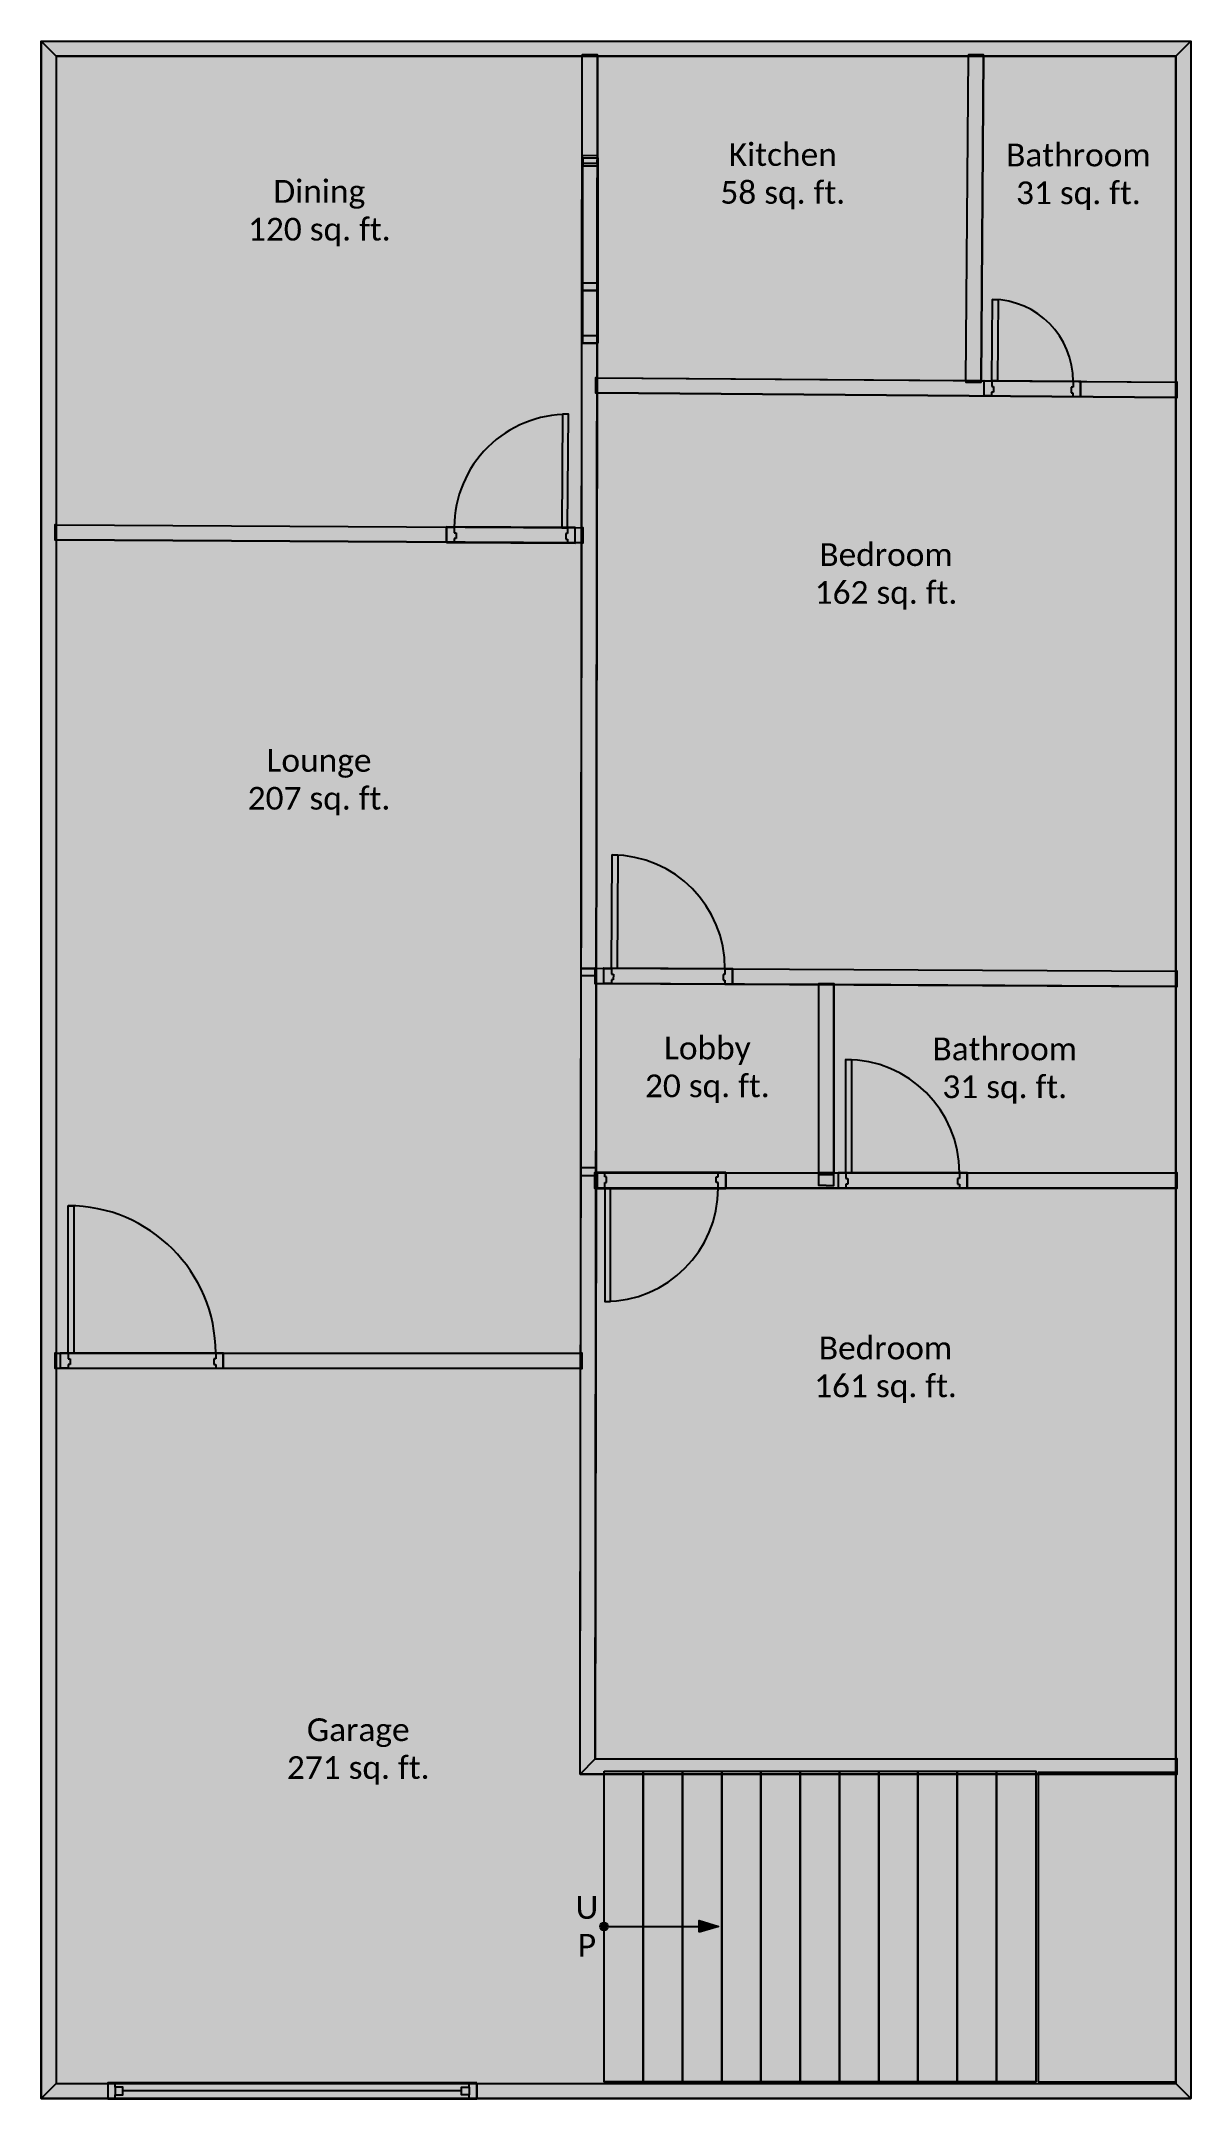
# Model space of a CAD drawing. Extents: x 0 to 25.4, y 1.4 to 46.8.
import ezdxf

# ---------------------------------------------------------------- set-up
doc = ezdxf.new("R2010")
doc.units = 0
doc.header["$MEASUREMENT"] = 0
doc.layers.get('0').update_dxf_attribs({"linetype": 'CONTINUOUS'})
for name, color, linetype in [('BUILDING_ENVELOPE', 7, 'CONTINUOUS'), ('SPACE', 7, 'CONTINUOUS'), ('STAIR', 7, 'CONTINUOUS')]:
    doc.layers.add(name, color=color, linetype=linetype)
doc.styles.get("Standard").update_dxf_attribs({"font": 'txt.shx'})

msp = doc.modelspace()

# ---------------------------------------------------------------- hatches: boundary and pattern name
msp.add_hatch(color=134).paths.add_polyline_path([(21.996, 1.791), (25.024, 1.791), (25.024, 8.603), (21.996, 8.603)])
at = {"layer": 'BUILDING_ENVELOPE'}
for points in [[(0.357, 46.422), (0.357, 1.756), (0.024, 1.422), (0.024, 46.756)], [(0.024, 46.756), (25.357, 46.756), (25.024, 46.422), (0.357, 46.422)], [(25.357, 46.756), (25.357, 1.422), (25.024, 1.756), (25.024, 46.422)], [(11.9, 8.57), (11.948, 46.422), (12.281, 46.422), (12.234, 8.903)], [(11.948, 46.422), (12.281, 46.422), (12.281, 46.456), (11.948, 46.456)], [(20.401, 39.276), (20.457, 46.422), (20.791, 46.422), (20.734, 39.273)], [(20.457, 46.422), (20.791, 46.422), (20.791, 46.456), (20.457, 46.456)], [(21.11, 41.062), (21.095, 39.27), (20.97, 39.271), (20.985, 41.063)], [(12.272, 39.007), (12.272, 39.34), (12.239, 39.34), (12.239, 39.007)], [(12.272, 39.34), (25.024, 39.239), (25.024, 38.906), (12.272, 39.007)], [(20.734, 39.273), (20.401, 39.276), (20.401, 39.243), (20.734, 39.24)], [(25.024, 39.239), (25.024, 38.906), (25.057, 38.906), (25.057, 39.239)], [(11.515, 38.534), (11.5, 36.034), (11.625, 36.033), (11.64, 38.533)], [(0.357, 35.766), (0.357, 36.099), (0.324, 36.099), (0.324, 35.766)], [(0.357, 36.099), (11.935, 36.031), (11.934, 35.698), (0.357, 35.766)], [(11.935, 36.031), (11.934, 35.698), (11.968, 35.698), (11.968, 36.031)], [(12.728, 28.824), (12.716, 26.324), (12.591, 26.324), (12.603, 28.824)], [(12.255, 25.993), (12.256, 26.326), (12.222, 26.326), (12.222, 25.993)], [(12.256, 26.326), (25.024, 26.261), (25.024, 25.928), (12.255, 25.993)], [(17.156, 21.818), (17.156, 25.991), (17.489, 25.991), (17.489, 21.818)], [(25.024, 26.261), (25.024, 25.928), (25.057, 25.928), (25.057, 26.261)], [(17.883, 24.318), (17.883, 21.818), (17.758, 21.818), (17.758, 24.318)], [(12.25, 21.484), (12.25, 21.818), (12.217, 21.818), (12.216, 21.484)], [(12.25, 21.818), (25.024, 21.818), (25.024, 21.484), (12.25, 21.484)], [(17.489, 21.818), (17.156, 21.818), (17.156, 21.784), (17.489, 21.784)], [(25.024, 21.818), (25.024, 21.484), (25.057, 21.484), (25.057, 21.818)], [(12.567, 18.984), (12.567, 21.484), (12.442, 21.484), (12.442, 18.984)], [(0.744, 21.095), (0.744, 17.845), (0.619, 17.845), (0.619, 21.095)], [(0.357, 17.512), (0.357, 17.845), (0.324, 17.845), (0.324, 17.512)], [(0.357, 17.845), (11.912, 17.845), (11.911, 17.511), (0.357, 17.512)], [(11.912, 17.845), (11.911, 17.511), (11.945, 17.511), (11.945, 17.844)], [(12.234, 8.903), (25.024, 8.903), (25.024, 8.57), (11.9, 8.57)], [(25.024, 8.903), (25.024, 8.57), (25.057, 8.57), (25.057, 8.903)], [(0.357, 1.756), (25.024, 1.756), (25.357, 1.422), (0.024, 1.422)]]:
    msp.add_hatch(color=7, dxfattribs=at).paths.add_polyline_path(points)
h = msp.add_hatch(color=7, dxfattribs=at)
h.paths.add_polyline_path([(12.292, 44.178), (11.958, 44.178), (11.958, 44.011), (12.292, 44.011)])
h.paths.add_polyline_path([(12.292, 40.103), (11.958, 40.103), (11.958, 40.27), (12.292, 40.27)])
h = msp.add_hatch(color=7, dxfattribs=at)
h.paths.add_polyline_path([(20.801, 38.939), (20.804, 39.273), (20.97, 39.271), (20.969, 39.146), (20.968, 39.021), (20.968, 38.938)])
h.paths.add_polyline_path([(22.926, 38.923), (22.929, 39.256), (22.762, 39.257), (22.761, 39.132), (22.76, 39.007), (22.759, 38.924)])
h = msp.add_hatch(color=7, dxfattribs=at)
h.paths.add_polyline_path([(20.969, 39.146), (21.011, 39.146), (21.01, 39.021), (20.968, 39.021)])
h.paths.add_polyline_path([(22.761, 39.132), (22.719, 39.133), (22.718, 39.008), (22.76, 39.007)])
h = msp.add_hatch(color=7, dxfattribs=at)
h.paths.add_polyline_path([(11.79, 35.699), (11.792, 36.032), (11.625, 36.033), (11.624, 35.908), (11.624, 35.783), (11.623, 35.7)])
h.paths.add_polyline_path([(8.956, 35.715), (8.958, 36.049), (9.125, 36.048), (9.124, 35.923), (9.124, 35.798), (9.123, 35.714)])
h = msp.add_hatch(color=7, dxfattribs=at)
h.paths.add_polyline_path([(11.624, 35.908), (11.583, 35.908), (11.582, 35.783), (11.624, 35.783)])
h.paths.add_polyline_path([(9.124, 35.923), (9.166, 35.923), (9.165, 35.798), (9.124, 35.798)])
h = msp.add_hatch(color=7, dxfattribs=at)
h.paths.add_polyline_path([(12.422, 25.992), (12.424, 26.325), (12.591, 26.324), (12.59, 26.199), (12.59, 26.074), (12.589, 25.991)])
h.paths.add_polyline_path([(15.256, 25.977), (15.257, 26.311), (15.091, 26.312), (15.09, 26.187), (15.09, 26.062), (15.089, 25.978)])
h = msp.add_hatch(color=7, dxfattribs=at)
h.paths.add_polyline_path([(12.59, 26.199), (12.632, 26.199), (12.631, 26.074), (12.59, 26.074)])
h.paths.add_polyline_path([(15.09, 26.187), (15.048, 26.187), (15.048, 26.062), (15.09, 26.062)])
h = msp.add_hatch(color=7, dxfattribs=at)
h.paths.add_polyline_path([(12.276, 21.818), (12.276, 21.484), (12.442, 21.484), (12.442, 21.609), (12.442, 21.734), (12.442, 21.818)])
h.paths.add_polyline_path([(15.109, 21.818), (15.109, 21.484), (14.942, 21.484), (14.942, 21.609), (14.942, 21.734), (14.942, 21.818)])
h = msp.add_hatch(color=7, dxfattribs=at)
h.paths.add_polyline_path([(17.591, 21.484), (17.591, 21.818), (17.758, 21.818), (17.758, 21.693), (17.758, 21.568), (17.758, 21.484)])
h.paths.add_polyline_path([(20.425, 21.484), (20.425, 21.818), (20.258, 21.818), (20.258, 21.693), (20.258, 21.568), (20.258, 21.484)])
h = msp.add_hatch(color=7, dxfattribs=at)
h.paths.add_polyline_path([(12.442, 21.609), (12.484, 21.609), (12.484, 21.734), (12.442, 21.734)])
h.paths.add_polyline_path([(14.942, 21.609), (14.901, 21.609), (14.901, 21.734), (14.942, 21.734)])
h = msp.add_hatch(color=7, dxfattribs=at)
h.paths.add_polyline_path([(17.758, 21.693), (17.8, 21.693), (17.8, 21.568), (17.758, 21.568)])
h.paths.add_polyline_path([(20.258, 21.693), (20.216, 21.693), (20.216, 21.568), (20.258, 21.568)])
h = msp.add_hatch(color=7, dxfattribs=at)
h.paths.add_polyline_path([(0.452, 17.512), (0.452, 17.845), (0.619, 17.845), (0.619, 17.72), (0.619, 17.595), (0.619, 17.512)])
h.paths.add_polyline_path([(4.036, 17.512), (4.036, 17.845), (3.869, 17.845), (3.869, 17.72), (3.869, 17.595), (3.869, 17.512)])
h = msp.add_hatch(color=7, dxfattribs=at)
h.paths.add_polyline_path([(0.619, 17.72), (0.661, 17.72), (0.661, 17.595), (0.619, 17.595)])
h.paths.add_polyline_path([(3.869, 17.72), (3.827, 17.72), (3.827, 17.595), (3.869, 17.595)])
h = msp.add_hatch(color=134, dxfattribs=at)
h.paths.add_polyline_path([(12.426, 8.638), (13.291, 8.638), (13.291, 1.789), (12.426, 1.789)])
h.paths.add_polyline_path([(13.291, 8.638), (14.156, 8.638), (14.156, 1.789), (13.291, 1.789)])
h.paths.add_polyline_path([(14.156, 8.638), (15.02, 8.638), (15.02, 1.789), (14.156, 1.789)])
h.paths.add_polyline_path([(15.02, 8.638), (15.885, 8.638), (15.885, 1.789), (15.02, 1.789)])
h.paths.add_polyline_path([(15.885, 8.638), (16.75, 8.638), (16.75, 1.789), (15.885, 1.789)])
h.paths.add_polyline_path([(16.75, 8.638), (17.615, 8.638), (17.615, 1.789), (16.75, 1.789)])
h.paths.add_polyline_path([(17.615, 8.638), (18.479, 8.638), (18.479, 1.789), (17.615, 1.789)])
h.paths.add_polyline_path([(18.479, 8.638), (19.344, 8.638), (19.344, 1.789), (18.479, 1.789)])
h.paths.add_polyline_path([(19.344, 8.638), (20.209, 8.638), (20.209, 1.789), (19.344, 1.789)])
h.paths.add_polyline_path([(20.209, 8.638), (21.073, 8.638), (21.073, 1.789), (20.209, 1.789)])
h.paths.add_polyline_path([(21.073, 8.638), (21.938, 8.638), (21.938, 1.789), (21.073, 1.789)])
edge = h.paths.add_edge_path(flags=0)
edge = h.paths.add_edge_path(flags=0)
edge = h.paths.add_edge_path(flags=0)
edge = h.paths.add_edge_path(flags=0)
edge = h.paths.add_edge_path(flags=0)
edge = h.paths.add_edge_path(flags=0)
edge = h.paths.add_edge_path(flags=0)
edge = h.paths.add_edge_path(flags=0)
edge = h.paths.add_edge_path(flags=0)
edge = h.paths.add_edge_path(flags=0)
edge = h.paths.add_edge_path(flags=0)
edge = h.paths.add_edge_path(flags=0)
edge = h.paths.add_edge_path(flags=0)
edge = h.paths.add_edge_path(flags=0)
edge = h.paths.add_edge_path(flags=0)
edge = h.paths.add_edge_path(flags=0)
edge = h.paths.add_edge_path(flags=0)
edge = h.paths.add_edge_path(flags=0)
edge = h.paths.add_edge_path(flags=0)
edge = h.paths.add_edge_path(flags=0)
edge = h.paths.add_edge_path(flags=0)
edge = h.paths.add_edge_path(flags=0)
at = {"layer": 'SPACE'}
for color, points in [(253, [(11.935, 36.031), (11.948, 46.422), (0.357, 46.422), (0.357, 36.099), (11.935, 36.031)]), (40, [(20.457, 46.422), (12.281, 46.422), (12.272, 39.34), (20.401, 39.276), (20.457, 46.422)]), (5, [(20.791, 46.422), (20.734, 39.273), (25.024, 39.239), (25.024, 46.422), (20.791, 46.422)]), (10, [(12.256, 26.326), (25.024, 26.261), (25.024, 38.906), (12.272, 39.007)]), (2, [(11.912, 17.845), (11.934, 35.698), (0.357, 35.766), (0.357, 17.845), (11.912, 17.845)]), (6, [(12.25, 21.818), (17.156, 21.818), (17.156, 25.968), (12.255, 25.993)]), (5, [(17.489, 25.966), (17.489, 21.818), (25.024, 21.818), (25.024, 25.928)]), (10, [(12.25, 21.484), (12.234, 8.903), (25.024, 8.903), (25.024, 21.484)]), (22, [(11.911, 17.511), (0.357, 17.512), (0.357, 1.756), (25.024, 1.756), (25.024, 8.57), (11.9, 8.57), (11.911, 17.511)])]:
    msp.add_hatch(color=color, dxfattribs=at).paths.add_polyline_path(points)
at = {"layer": 'STAIR'}
h = msp.add_hatch(color=134, dxfattribs=at)
edge = h.paths.add_edge_path()
edge.add_arc((12.426, 5.214), 0.0868, 0, 360)
msp.add_hatch(color=134, dxfattribs=at).paths.add_polyline_path([(14.521, 5.086), (14.521, 5.341), (14.947, 5.211)])

# ---------------------------------------------------------------- linework, layer by layer
at = {"color": 7, "linetype": 'CONTINUOUS'}
msp.add_lwpolyline([(21.996, 1.791), (25.024, 1.791), (25.024, 8.603), (21.996, 8.603)], close=True, dxfattribs=at)
at = {"layer": 'BUILDING_ENVELOPE', "color": 7, "linetype": 'CONTINUOUS'}
for p, q in [((0.024, 46.756), (0.024, 1.422)), ((0.024, 46.756), (25.357, 46.756)), ((25.357, 46.756), (25.357, 1.422)), ((0.357, 46.422), (0.357, 1.756)), ((0.357, 46.422), (25.024, 46.422)), ((11.9, 8.57), (11.948, 46.422)), ((12.234, 8.903), (12.281, 46.422)), ((20.401, 39.276), (20.457, 46.422)), ((20.734, 39.273), (20.791, 46.422)), ((25.024, 46.422), (25.024, 1.756)), ((12.279, 44.232), (11.945, 44.233)), ((12.292, 44.178), (11.958, 44.178)), ((12.275, 41.261), (11.942, 41.261)), ((12.292, 40.103), (11.958, 40.103)), ((12.272, 39.34), (25.024, 39.239)), ((12.272, 39.007), (25.024, 38.906)), ((20.801, 38.939), (20.804, 39.273)), ((20.801, 38.939), (20.804, 39.273)), ((20.804, 39.273), (20.97, 39.271)), ((20.968, 39.021), (20.968, 38.938)), ((21.01, 39.021), (20.968, 39.021)), ((20.97, 39.271), (20.969, 39.146)), ((20.969, 39.146), (21.011, 39.146)), ((21.011, 39.146), (21.01, 39.021)), ((22.719, 39.133), (22.718, 39.008)), ((22.718, 39.008), (22.76, 39.007)), ((22.761, 39.132), (22.719, 39.133)), ((22.76, 39.007), (22.759, 38.924)), ((22.762, 39.257), (22.761, 39.132)), ((22.929, 39.256), (22.762, 39.257)), ((22.926, 38.923), (22.929, 39.256)), ((22.926, 38.923), (22.929, 39.256)), ((20.968, 38.938), (20.801, 38.939)), ((22.759, 38.924), (22.926, 38.923)), ((0.357, 36.099), (11.935, 36.031)), ((8.956, 35.715), (8.958, 36.049)), ((8.956, 35.715), (8.958, 36.049)), ((8.958, 36.049), (9.125, 36.048)), ((9.125, 36.048), (9.124, 35.923)), ((9.124, 35.923), (9.166, 35.923)), ((9.166, 35.923), (9.165, 35.798)), ((11.583, 35.908), (11.582, 35.783)), ((11.624, 35.908), (11.583, 35.908)), ((11.625, 36.033), (11.624, 35.908)), ((11.792, 36.032), (11.625, 36.033)), ((11.79, 35.699), (11.792, 36.032)), ((11.79, 35.699), (11.792, 36.032)), ((0.357, 35.766), (11.934, 35.698)), ((9.123, 35.714), (8.956, 35.715)), ((9.124, 35.798), (9.123, 35.714)), ((9.165, 35.798), (9.124, 35.798)), ((11.582, 35.783), (11.624, 35.783)), ((11.624, 35.783), (11.623, 35.7)), ((11.623, 35.7), (11.79, 35.699)), ((11.922, 26.325), (12.256, 26.324)), ((12.256, 26.326), (25.024, 26.261)), ((12.422, 25.992), (12.424, 26.325)), ((12.422, 25.992), (12.424, 26.325)), ((12.424, 26.325), (12.591, 26.324)), ((12.591, 26.324), (12.59, 26.199)), ((15.091, 26.312), (15.09, 26.187)), ((15.257, 26.311), (15.091, 26.312)), ((15.256, 25.977), (15.257, 26.311)), ((15.256, 25.977), (15.257, 26.311)), ((12.255, 25.993), (25.024, 25.928)), ((12.589, 25.991), (12.422, 25.992)), ((12.59, 26.074), (12.589, 25.991)), ((12.59, 26.199), (12.632, 26.199)), ((12.631, 26.074), (12.59, 26.074)), ((12.632, 26.199), (12.631, 26.074)), ((15.09, 26.187), (15.048, 26.187)), ((15.048, 26.187), (15.048, 26.062)), ((15.048, 26.062), (15.09, 26.062)), ((15.09, 26.062), (15.089, 25.978)), ((15.089, 25.978), (15.256, 25.977)), ((17.156, 21.818), (17.156, 25.991)), ((17.489, 21.818), (17.489, 25.991)), ((12.25, 21.818), (25.024, 21.818)), ((12.276, 21.818), (12.276, 21.484)), ((12.442, 21.818), (12.276, 21.818)), ((12.276, 21.818), (12.276, 21.484)), ((12.442, 21.734), (12.442, 21.818)), ((14.942, 21.734), (14.942, 21.818)), ((14.942, 21.818), (15.109, 21.818)), ((15.109, 21.818), (15.109, 21.484)), ((15.109, 21.818), (15.109, 21.484)), ((17.591, 21.484), (17.591, 21.818)), ((17.591, 21.818), (17.758, 21.818)), ((17.591, 21.484), (17.591, 21.818)), ((17.758, 21.818), (17.758, 21.693)), ((20.425, 21.818), (20.258, 21.818)), ((20.258, 21.818), (20.258, 21.693)), ((20.425, 21.484), (20.425, 21.818)), ((20.425, 21.484), (20.425, 21.818)), ((11.917, 21.762), (12.25, 21.761)), ((12.25, 21.484), (25.024, 21.484)), ((12.276, 21.484), (12.442, 21.484)), ((12.484, 21.734), (12.442, 21.734)), ((12.442, 21.484), (12.442, 21.609)), ((12.442, 21.609), (12.484, 21.609)), ((12.484, 21.609), (12.484, 21.734)), ((14.901, 21.609), (14.901, 21.734)), ((14.901, 21.734), (14.942, 21.734)), ((14.942, 21.609), (14.901, 21.609)), ((14.942, 21.484), (14.942, 21.609)), ((15.109, 21.484), (14.942, 21.484)), ((17.758, 21.484), (17.591, 21.484)), ((17.758, 21.693), (17.8, 21.693)), ((17.758, 21.568), (17.758, 21.484)), ((17.8, 21.568), (17.758, 21.568)), ((17.8, 21.693), (17.8, 21.568)), ((20.258, 21.693), (20.216, 21.693)), ((20.216, 21.693), (20.216, 21.568)), ((20.216, 21.568), (20.258, 21.568)), ((20.258, 21.568), (20.258, 21.484)), ((20.258, 21.484), (20.425, 21.484)), ((0.357, 17.845), (11.912, 17.845)), ((0.452, 17.512), (0.452, 17.845)), ((0.452, 17.845), (0.619, 17.845)), ((0.452, 17.512), (0.452, 17.845)), ((0.619, 17.845), (0.619, 17.72)), ((0.619, 17.72), (0.661, 17.72)), ((0.661, 17.72), (0.661, 17.595)), ((3.869, 17.72), (3.827, 17.72)), ((3.827, 17.72), (3.827, 17.595)), ((4.036, 17.845), (3.869, 17.845)), ((3.869, 17.845), (3.869, 17.72)), ((4.036, 17.512), (4.036, 17.845)), ((4.036, 17.512), (4.036, 17.845)), ((0.357, 17.512), (11.911, 17.511)), ((0.619, 17.512), (0.452, 17.512)), ((0.619, 17.595), (0.619, 17.512)), ((0.661, 17.595), (0.619, 17.595)), ((3.827, 17.595), (3.869, 17.595)), ((3.869, 17.595), (3.869, 17.512)), ((3.869, 17.512), (4.036, 17.512)), ((12.234, 8.903), (25.024, 8.903)), ((11.9, 8.57), (25.024, 8.57)), ((0.024, 1.422), (25.357, 1.422)), ((0.357, 1.756), (25.024, 1.756)), ((1.491, 1.756), (1.491, 1.422)), ((1.657, 1.756), (1.491, 1.756)), ((1.491, 1.756), (1.491, 1.422)), ((1.491, 1.422), (1.657, 1.422)), ((1.657, 1.672), (1.657, 1.756)), ((1.657, 1.422), (1.657, 1.506)), ((9.289, 1.589), (1.824, 1.589)), ((9.456, 1.672), (9.456, 1.756)), ((9.456, 1.756), (9.622, 1.756)), ((9.456, 1.422), (9.456, 1.506)), ((9.622, 1.422), (9.456, 1.422)), ((9.622, 1.756), (9.622, 1.422)), ((9.622, 1.756), (9.622, 1.422))]:
    msp.add_line(p, q, dxfattribs=at)
for points in [[(0.357, 46.422), (0.357, 1.756), (0.024, 1.422), (0.024, 46.756)], [(0.024, 46.756), (25.357, 46.756), (25.024, 46.422), (0.357, 46.422)], [(25.357, 46.756), (25.357, 1.422), (25.024, 1.756), (25.024, 46.422)], [(11.9, 8.57), (11.948, 46.422), (12.281, 46.422), (12.234, 8.903)], [(11.948, 46.422), (12.281, 46.422), (12.281, 46.456), (11.948, 46.456)], [(20.401, 39.276), (20.457, 46.422), (20.791, 46.422), (20.734, 39.273)], [(20.457, 46.422), (20.791, 46.422), (20.791, 46.456), (20.457, 46.456)], [(12.283, 41.261), (12.287, 44.232), (11.937, 44.233), (11.934, 41.261)], [(12.279, 44.232), (11.945, 44.233), (11.945, 44.066), (12.278, 44.066)], [(12.3, 40.103), (12.3, 44.178), (11.95, 44.178), (11.95, 40.103)], [(12.292, 44.178), (11.958, 44.178), (11.958, 44.011), (12.292, 44.011)], [(12.275, 41.261), (11.942, 41.261), (11.942, 41.428), (12.275, 41.428)], [(21.11, 41.062), (21.095, 39.27), (20.97, 39.271), (20.985, 41.063)], [(12.292, 40.103), (11.958, 40.103), (11.958, 40.27), (12.292, 40.27)], [(12.272, 39.007), (12.272, 39.34), (12.239, 39.34), (12.239, 39.007)], [(12.272, 39.34), (25.024, 39.239), (25.024, 38.906), (12.272, 39.007)], [(20.734, 39.273), (20.401, 39.276), (20.401, 39.243), (20.734, 39.24)], [(22.926, 38.915), (20.801, 38.931), (20.804, 39.281), (22.929, 39.264)], [(25.024, 39.239), (25.024, 38.906), (25.057, 38.906), (25.057, 39.239)], [(11.515, 38.534), (11.5, 36.034), (11.625, 36.033), (11.64, 38.533)], [(0.357, 35.766), (0.357, 36.099), (0.324, 36.099), (0.324, 35.766)], [(0.357, 36.099), (11.935, 36.031), (11.934, 35.698), (0.357, 35.766)], [(8.956, 35.707), (11.79, 35.691), (11.792, 36.04), (8.958, 36.057)], [(11.935, 36.031), (11.934, 35.698), (11.968, 35.698), (11.968, 36.031)], [(12.728, 28.824), (12.716, 26.324), (12.591, 26.324), (12.603, 28.824)], [(11.914, 26.325), (11.909, 21.762), (12.258, 21.761), (12.264, 26.324)], [(11.922, 26.325), (12.256, 26.324), (12.256, 26.157), (11.922, 26.158)], [(12.255, 25.993), (12.256, 26.326), (12.222, 26.326), (12.222, 25.993)], [(12.256, 26.326), (25.024, 26.261), (25.024, 25.928), (12.255, 25.993)], [(15.256, 25.969), (12.422, 25.984), (12.424, 26.333), (15.257, 26.319)], [(17.156, 21.818), (17.156, 25.991), (17.489, 25.991), (17.489, 21.818)], [(25.024, 26.261), (25.024, 25.928), (25.057, 25.928), (25.057, 26.261)], [(17.883, 24.318), (17.883, 21.818), (17.758, 21.818), (17.758, 24.318)], [(11.917, 21.762), (12.25, 21.761), (12.25, 21.928), (11.917, 21.928)], [(12.25, 21.484), (12.25, 21.818), (12.217, 21.818), (12.216, 21.484)], [(12.25, 21.818), (25.024, 21.818), (25.024, 21.484), (12.25, 21.484)], [(15.109, 21.826), (12.276, 21.826), (12.276, 21.476), (15.109, 21.476)], [(17.489, 21.818), (17.156, 21.818), (17.156, 21.784), (17.489, 21.784)], [(20.425, 21.476), (17.591, 21.476), (17.591, 21.826), (20.425, 21.826)], [(25.024, 21.818), (25.024, 21.484), (25.057, 21.484), (25.057, 21.818)], [(12.567, 18.984), (12.567, 21.484), (12.442, 21.484), (12.442, 18.984)], [(0.744, 21.095), (0.744, 17.845), (0.619, 17.845), (0.619, 21.095)], [(0.357, 17.512), (0.357, 17.845), (0.324, 17.845), (0.324, 17.512)], [(0.357, 17.845), (11.912, 17.845), (11.911, 17.511), (0.357, 17.512)], [(4.036, 17.504), (0.452, 17.504), (0.452, 17.853), (4.036, 17.853)], [(11.912, 17.845), (11.911, 17.511), (11.945, 17.511), (11.945, 17.844)], [(12.234, 8.903), (25.024, 8.903), (25.024, 8.57), (11.9, 8.57)], [(25.024, 8.903), (25.024, 8.57), (25.057, 8.57), (25.057, 8.903)], [(0.357, 1.756), (25.024, 1.756), (25.357, 1.422), (0.024, 1.422)], [(9.622, 1.764), (1.491, 1.764), (1.491, 1.414), (9.622, 1.414)], [(1.657, 1.506), (1.824, 1.506), (1.824, 1.672), (1.657, 1.672)], [(9.456, 1.506), (9.289, 1.506), (9.289, 1.672), (9.456, 1.672)]]:
    msp.add_lwpolyline(points, close=True, dxfattribs=at)
for points in [[(17.322, 21.539), (17.156, 21.539), (17.156, 25.991)], [(17.322, 21.539), (17.489, 21.539), (17.489, 25.991)]]:
    msp.add_lwpolyline(points, dxfattribs=at)
at = {"layer": 'BUILDING_ENVELOPE', "color": 9, "linetype": 'CONTINUOUS'}
for points in [[(12.426, 8.638), (13.291, 8.638), (13.291, 1.789), (12.426, 1.789)], [(13.291, 8.638), (14.156, 8.638), (14.156, 1.789), (13.291, 1.789)], [(14.156, 8.638), (15.02, 8.638), (15.02, 1.789), (14.156, 1.789)], [(15.02, 8.638), (15.885, 8.638), (15.885, 1.789), (15.02, 1.789)], [(15.885, 8.638), (16.75, 8.638), (16.75, 1.789), (15.885, 1.789)], [(16.75, 8.638), (17.615, 8.638), (17.615, 1.789), (16.75, 1.789)], [(17.615, 8.638), (18.479, 8.638), (18.479, 1.789), (17.615, 1.789)], [(18.479, 8.638), (19.344, 8.638), (19.344, 1.789), (18.479, 1.789)], [(19.344, 8.638), (20.209, 8.638), (20.209, 1.789), (19.344, 1.789)], [(20.209, 8.638), (21.073, 8.638), (21.073, 1.789), (20.209, 1.789)], [(21.073, 8.638), (21.938, 8.638), (21.938, 1.789), (21.073, 1.789)]]:
    msp.add_lwpolyline(points, close=True, dxfattribs=at)
at = {"layer": 'BUILDING_ENVELOPE', "color": 7, "linetype": 'CONTINUOUS'}
for centre, radius, start, end in [((20.97, 39.271), 1.792, 359.5469, 89.5469), ((11.625, 36.033), 2.5, 89.6648, 179.6648), ((12.591, 26.324), 2.5, 359.7102, 89.7102), ((17.758, 21.818), 2.5, 0, 90), ((12.442, 21.484), 2.5, 270, 0), ((0.619, 17.845), 3.25, 0, 89.9977)]:
    msp.add_arc(centre, radius, start, end, dxfattribs=at)
at = {"layer": 'SPACE', "linetype": 'CONTINUOUS'}
for p, q in [((11.948, 46.422), (0.357, 46.422)), ((0.357, 46.422), (0.357, 36.099)), ((11.935, 36.031), (11.948, 46.422)), ((12.281, 46.422), (12.272, 39.34)), ((20.457, 46.422), (12.281, 46.422)), ((20.401, 39.276), (20.457, 46.422)), ((20.791, 46.422), (20.734, 39.273)), ((25.024, 46.422), (20.791, 46.422)), ((25.024, 39.239), (25.024, 46.422)), ((12.272, 39.34), (20.401, 39.276)), ((20.734, 39.273), (25.024, 39.239)), ((0.357, 36.099), (11.935, 36.031)), ((11.934, 35.698), (0.357, 35.766)), ((0.357, 35.766), (0.357, 17.845)), ((11.912, 17.845), (11.934, 35.698)), ((0.357, 17.845), (11.912, 17.845)), ((11.911, 17.511), (0.357, 17.512)), ((0.357, 17.512), (0.357, 1.756)), ((11.9, 8.57), (11.911, 17.511)), ((25.024, 8.57), (11.9, 8.57)), ((25.024, 1.756), (25.024, 8.57)), ((0.357, 1.756), (25.024, 1.756))]:
    msp.add_line(p, q, dxfattribs=at)
for points in [[(12.256, 26.326), (25.024, 26.261), (25.024, 38.906), (12.272, 39.007)], [(12.25, 21.818), (17.156, 21.818), (17.156, 25.968), (12.255, 25.993)], [(17.489, 25.966), (17.489, 21.818), (25.024, 21.818), (25.024, 25.928)], [(12.25, 21.484), (12.234, 8.903), (25.024, 8.903), (25.024, 21.484)]]:
    msp.add_lwpolyline(points, close=True, dxfattribs=at)
at = {"layer": 'STAIR', "color": 7, "linetype": 'CONTINUOUS'}
msp.add_line((12.426, 5.214), (14.734, 5.214), dxfattribs=at)
msp.add_lwpolyline([(14.521, 5.086), (14.521, 5.341), (14.947, 5.211)], close=True, dxfattribs=at)
msp.add_circle((12.426, 5.214), 0.0868, dxfattribs=at)

# ---------------------------------------------------------------- texts
at = {"layer": 'BUILDING_ENVELOPE', "insert": (12.05, 5.214), "char_height": 0.5, "width": 0.75327, "attachment_point": 5}
msp.add_mtext('\\C7;\\fCalibri|b0|i0|;\\H0.50000381469727;U\\PP', dxfattribs=at)
at = {"layer": 'SPACE', "char_height": 0.5, "attachment_point": 5}
for s, insert, width in [('\\C7;\\fCalibri|b0|i0|;\\H0.50000381469727;Kitchen\\P58 sq. ft.\\P\\P', (16.365, 43.36), 2.9469), ('\\C7;\\fCalibri|b0|i0|;\\H0.50000381469727;Bathroom\\P31 sq. ft.\\P\\P', (22.879, 43.351), 3.31902), ('\\C7;\\fCalibri|b0|i0|;\\H0.50000381469727;Dining\\P120 sq. ft.\\P\\P', (6.153, 42.549), 3.28479), ('\\C7;\\fCalibri|b0|i0|;\\H0.50000381469727;Bedroom\\P162 sq. ft.\\P\\P', (18.64, 34.545), 3.28479), ('\\C7;\\fCalibri|b0|i0|;\\H0.50000381469727;Lounge\\P207 sq. ft.\\P\\P', (6.146, 30.01), 3.28479), ('\\C7;\\fCalibri|b0|i0|;\\H0.50000381469727;Lobby\\P20 sq. ft.\\P\\P', (14.703, 23.673), 2.9469), ('\\C7;\\fCalibri|b0|i0|;\\H0.50000381469727;Bathroom\\P31 sq. ft.\\P\\P', (21.256, 23.653), 3.31902), ('\\C7;\\fCalibri|b0|i0|;\\H0.50000381469727;Bedroom\\P161 sq. ft.\\P\\P', (18.629, 17.063), 3.28479), ('\\C7;\\fCalibri|b0|i0|;\\H0.50000381469727;Garage\\P271 sq. ft.\\P\\P', (7.01, 8.652), 3.28479)]:
    msp.add_mtext(s, dxfattribs=dict(at, insert=insert, width=width))

doc.saveas('drawing.dxf')
